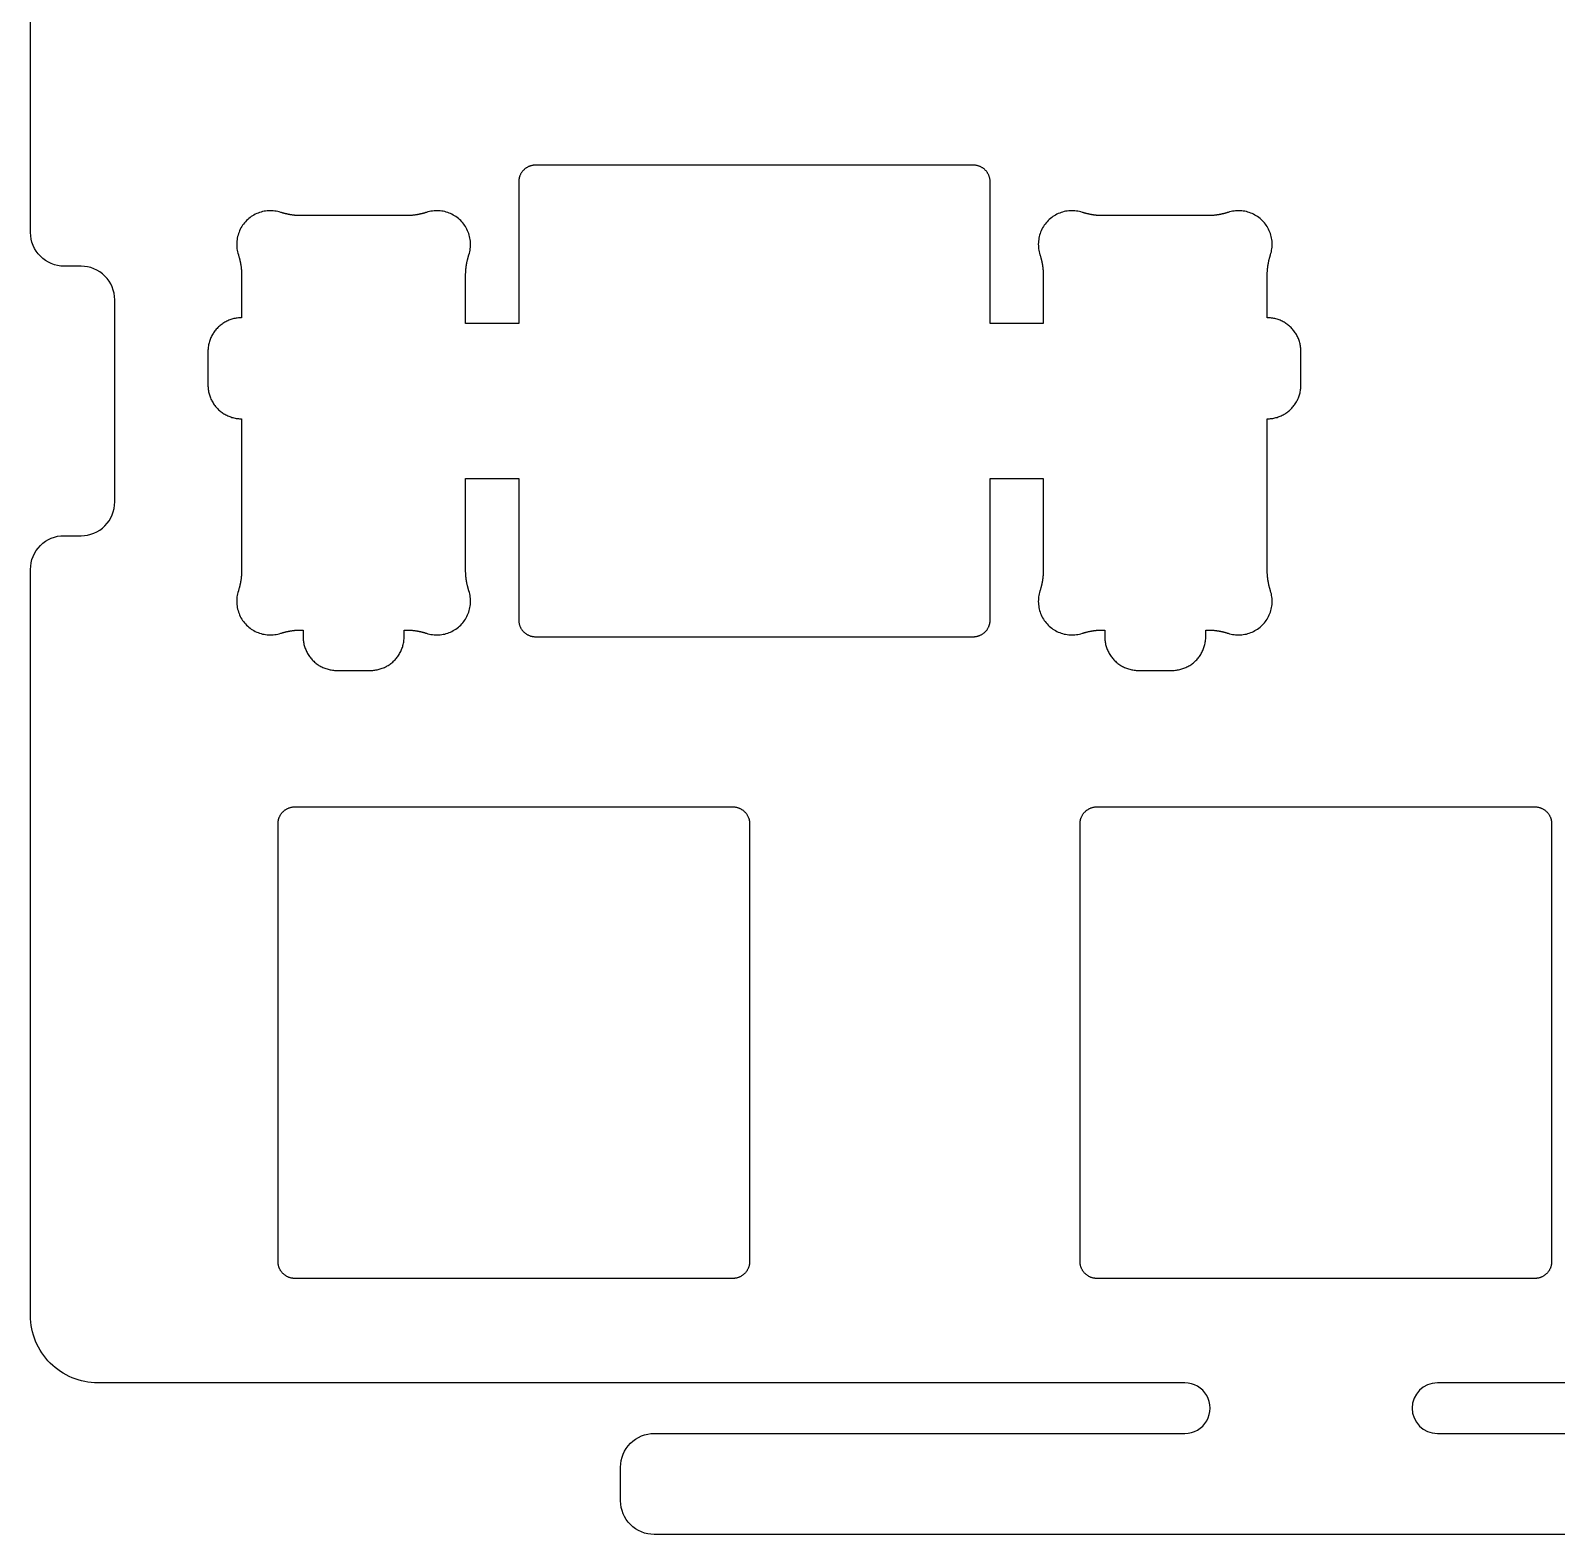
# Model space of a CAD drawing. Header units: millimetres. Extents: x 0 to 286, y 1 to 106.
# Drawn here: x 0 to 45.31, y 1.07 to 45.71 of the extents above; entities that cross this region are included whole.
import ezdxf

# ---------------------------------------------------------------- set-up
doc = ezdxf.new("R2010")
doc.units = ezdxf.units.MM

msp = doc.modelspace()

# ---------------------------------------------------------------- linework, layer by layer
msp.add_lwpolyline([(139.2574, 5.5692), (41.7693, 5.5692, 0.999996), (41.7693, 4.0692), (57.5193, 4.0692, -0.414214), (58.5193, 3.0692), (58.5193, 2.0692, -0.414214), (57.5193, 1.0692), (18.5193, 1.0692, -0.414214), (17.5193, 2.0692), (17.5193, 3.0692, -0.414214), (18.5193, 4.0692), (34.2693, 4.0692, 1.006341), (34.2693, 5.5692), (2, 5.5692, -0.414214), (0, 7.5692), (0, 29.7188, -0.414214), (1, 30.7188), (1.5, 30.7188, 0.414214), (2.5, 31.7188), (2.5, 37.7188, 0.414214), (1.5, 38.7188), (1, 38.7188, -0.414214), (0, 39.7188), (0, 99.9158, -0.414214)], format="xyb")
for points in [[(12.918, 37.0184), (12.918, 38.4389), (12.918, 38.452), (12.9182, 38.465), (12.9184, 38.4781), (12.9187, 38.4912), (12.9191, 38.5043), (12.9195, 38.5173), (12.9201, 38.5304), (12.9207, 38.5434), (12.9215, 38.5565), (12.9223, 38.5695), (12.9232, 38.5826), (12.9241, 38.5956), (12.9252, 38.6087), (12.9264, 38.6217), (12.9276, 38.6347), (12.9289, 38.6477), (12.9303, 38.6607), (12.9318, 38.6737), (12.9334, 38.6867), (12.9351, 38.6996), (12.9368, 38.7126), (12.9386, 38.7255), (12.9405, 38.7385), (12.9425, 38.7514), (12.9446, 38.7643), (12.9468, 38.7772), (12.949, 38.7901), (12.9514, 38.8029), (12.9538, 38.8158), (12.9563, 38.8286), (12.9589, 38.8414), (12.9616, 38.8542), (12.9643, 38.867), (12.9672, 38.8798), (12.9701, 38.8925), (12.9731, 38.9052), (12.9762, 38.9179), (12.9794, 38.9306), (12.9826, 38.9433), (12.9859, 38.9559), (12.9894, 38.9685), (12.9929, 38.9811), (12.9964, 38.9937), (13.0001, 39.0063), (13.0039, 39.0188), (13.0077, 39.0313), (13.0116, 39.0438), (13.0156, 39.0562), (13.0287, 39.1001), (13.0398, 39.1445), (13.0489, 39.1894), (13.0559, 39.2346), (13.0608, 39.2802), (13.0637, 39.3259), (13.0644, 39.3717), (13.063, 39.4174), (13.0596, 39.4631), (13.054, 39.5086), (13.0464, 39.5537), (13.0367, 39.5985), (13.025, 39.6427), (13.0113, 39.6864), (12.9956, 39.7294), (12.9779, 39.7717), (12.9583, 39.8131), (12.9369, 39.8535), (12.9136, 39.893), (12.8885, 39.9313), (12.8617, 39.9684), (12.8332, 40.0043), (12.8032, 40.0388), (12.7715, 40.0719), (12.7384, 40.1036), (12.7039, 40.1336), (12.668, 40.1621), (12.6309, 40.1889), (12.5926, 40.214), (12.5531, 40.2373), (12.5127, 40.2587), (12.4713, 40.2783), (12.429, 40.296), (12.386, 40.3117), (12.3423, 40.3254), (12.2981, 40.3371), (12.2533, 40.3468), (12.2082, 40.3544), (12.1627, 40.36), (12.117, 40.3634), (12.0713, 40.3648), (12.0255, 40.3641), (11.9798, 40.3612), (11.9342, 40.3563), (11.889, 40.3493), (11.8441, 40.3402), (11.7997, 40.3291), (11.7558, 40.316), (11.7434, 40.312), (11.7309, 40.3081), (11.7184, 40.3043), (11.7059, 40.3005), (11.6933, 40.2968), (11.6807, 40.2933), (11.6681, 40.2898), (11.6555, 40.2863), (11.6429, 40.283), (11.6302, 40.2798), (11.6175, 40.2766), (11.6048, 40.2735), (11.5921, 40.2705), (11.5794, 40.2676), (11.5666, 40.2647), (11.5538, 40.262), (11.541, 40.2593), (11.5282, 40.2567), (11.5154, 40.2542), (11.5025, 40.2518), (11.4897, 40.2494), (11.4768, 40.2472), (11.4639, 40.245), (11.451, 40.2429), (11.4381, 40.2409), (11.4251, 40.239), (11.4122, 40.2372), (11.3992, 40.2355), (11.3863, 40.2338), (11.3733, 40.2322), (11.3603, 40.2307), (11.3473, 40.2293), (11.3343, 40.228), (11.3213, 40.2268), (11.3083, 40.2256), (11.2952, 40.2245), (11.2822, 40.2236), (11.2691, 40.2227), (11.2561, 40.2219), (11.243, 40.2211), (11.23, 40.2205), (11.2169, 40.2199), (11.2039, 40.2195), (11.1908, 40.2191), (11.1777, 40.2188), (11.1646, 40.2186), (11.1516, 40.2184), (11.1385, 40.2184), (8.0474, 40.2184), (8.0343, 40.2184), (8.0213, 40.2186), (8.0082, 40.2188), (7.9951, 40.2191), (7.982, 40.2195), (7.969, 40.2199), (7.9559, 40.2205), (7.9429, 40.2211), (7.9298, 40.2219), (7.9168, 40.2227), (7.9037, 40.2236), (7.8907, 40.2245), (7.8776, 40.2256), (7.8646, 40.2268), (7.8516, 40.228), (7.8386, 40.2293), (7.8256, 40.2307), (7.8126, 40.2322), (7.7996, 40.2338), (7.7867, 40.2355), (7.7737, 40.2372), (7.7608, 40.239), (7.7478, 40.2409), (7.7349, 40.2429), (7.722, 40.245), (7.7091, 40.2472), (7.6962, 40.2494), (7.6834, 40.2518), (7.6705, 40.2542), (7.6577, 40.2567), (7.6449, 40.2593), (7.6321, 40.262), (7.6193, 40.2647), (7.6065, 40.2676), (7.5938, 40.2705), (7.5811, 40.2735), (7.5684, 40.2766), (7.5557, 40.2798), (7.543, 40.283), (7.5304, 40.2863), (7.5178, 40.2898), (7.5052, 40.2933), (7.4926, 40.2968), (7.48, 40.3005), (7.4675, 40.3043), (7.455, 40.3081), (7.4425, 40.312), (7.4301, 40.316), (7.3862, 40.3291), (7.3418, 40.3402), (7.2969, 40.3493), (7.2517, 40.3563), (7.2061, 40.3612), (7.1604, 40.3641), (7.1146, 40.3648), (7.0689, 40.3634), (7.0232, 40.36), (6.9777, 40.3544), (6.9326, 40.3468), (6.8878, 40.3371), (6.8436, 40.3254), (6.7999, 40.3117), (6.7569, 40.296), (6.7146, 40.2783), (6.6732, 40.2587), (6.6328, 40.2373), (6.5933, 40.214), (6.555, 40.1889), (6.5179, 40.1621), (6.482, 40.1336), (6.4475, 40.1036), (6.4144, 40.0719), (6.3827, 40.0388), (6.3527, 40.0043), (6.3242, 39.9684), (6.2974, 39.9313), (6.2723, 39.893), (6.249, 39.8535), (6.2276, 39.8131), (6.208, 39.7717), (6.1903, 39.7294), (6.1746, 39.6864), (6.1609, 39.6427), (6.1492, 39.5985), (6.1395, 39.5537), (6.1319, 39.5086), (6.1263, 39.4631), (6.1229, 39.4174), (6.1215, 39.3717), (6.1222, 39.3259), (6.1251, 39.2802), (6.13, 39.2346), (6.137, 39.1894), (6.1461, 39.1445), (6.1572, 39.1001), (6.1703, 39.0562), (6.1743, 39.0438), (6.1782, 39.0313), (6.182, 39.0188), (6.1858, 39.0063), (6.1895, 38.9937), (6.193, 38.9811), (6.1966, 38.9685), (6.2, 38.9559), (6.2033, 38.9433), (6.2066, 38.9306), (6.2097, 38.9179), (6.2128, 38.9052), (6.2158, 38.8925), (6.2188, 38.8798), (6.2216, 38.867), (6.2244, 38.8542), (6.227, 38.8414), (6.2296, 38.8286), (6.2321, 38.8158), (6.2346, 38.8029), (6.2369, 38.7901), (6.2392, 38.7772), (6.2413, 38.7643), (6.2434, 38.7514), (6.2454, 38.7385), (6.2473, 38.7255), (6.2492, 38.7126), (6.2509, 38.6996), (6.2526, 38.6867), (6.2541, 38.6737), (6.2556, 38.6607), (6.2571, 38.6477), (6.2584, 38.6347), (6.2596, 38.6217), (6.2608, 38.6087), (6.2618, 38.5956), (6.2628, 38.5826), (6.2637, 38.5695), (6.2645, 38.5565), (6.2653, 38.5434), (6.2659, 38.5304), (6.2665, 38.5173), (6.2669, 38.5043), (6.2673, 38.4912), (6.2676, 38.4781), (6.2678, 38.465), (6.268, 38.452), (6.268, 38.4389), (6.268, 37.1884), (6.2353, 37.1879), (6.2026, 37.1863), (6.17, 37.1836), (6.1375, 37.1798), (6.1051, 37.175), (6.0729, 37.1692), (6.0409, 37.1623), (6.0092, 37.1543), (5.9777, 37.1453), (5.9466, 37.1353), (5.9157, 37.1243), (5.8853, 37.1123), (5.8553, 37.0993), (5.8257, 37.0853), (5.7966, 37.0703), (5.768, 37.0544), (5.7399, 37.0376), (5.7124, 37.0199), (5.6855, 37.0012), (5.6592, 36.9818), (5.6336, 36.9614), (5.6087, 36.9402), (5.5844, 36.9183), (5.5609, 36.8955), (5.5381, 36.872), (5.5162, 36.8477), (5.495, 36.8228), (5.4746, 36.7972), (5.4552, 36.7709), (5.4365, 36.744), (5.4188, 36.7165), (5.402, 36.6884), (5.3861, 36.6598), (5.3711, 36.6307), (5.3571, 36.6011), (5.3441, 36.5711), (5.3321, 36.5407), (5.3211, 36.5098), (5.3111, 36.4787), (5.3021, 36.4472), (5.2941, 36.4155), (5.2872, 36.3835), (5.2814, 36.3513), (5.2766, 36.3189), (5.2728, 36.2864), (5.2701, 36.2538), (5.2685, 36.2211), (5.268, 36.1884), (5.268, 35.1884), (5.2685, 35.1557), (5.2701, 35.123), (5.2728, 35.0904), (5.2766, 35.0579), (5.2814, 35.0255), (5.2872, 34.9933), (5.2941, 34.9613), (5.3021, 34.9296), (5.3111, 34.8981), (5.3211, 34.867), (5.3321, 34.8361), (5.3441, 34.8057), (5.3571, 34.7757), (5.3711, 34.7461), (5.3861, 34.717), (5.402, 34.6884), (5.4188, 34.6603), (5.4365, 34.6328), (5.4552, 34.6059), (5.4746, 34.5796), (5.495, 34.554), (5.5162, 34.5291), (5.5381, 34.5048), (5.5609, 34.4813), (5.5844, 34.4585), (5.6087, 34.4366), (5.6336, 34.4154), (5.6592, 34.395), (5.6855, 34.3756), (5.7124, 34.3569), (5.7399, 34.3392), (5.768, 34.3224), (5.7966, 34.3065), (5.8257, 34.2915), (5.8553, 34.2775), (5.8853, 34.2645), (5.9157, 34.2525), (5.9466, 34.2415), (5.9777, 34.2315), (6.0092, 34.2225), (6.0409, 34.2145), (6.0729, 34.2076), (6.1051, 34.2018), (6.1375, 34.197), (6.17, 34.1932), (6.2026, 34.1905), (6.2353, 34.1889), (6.268, 34.1884), (6.268, 29.6978), (6.268, 29.6847), (6.2678, 29.6717), (6.2676, 29.6586), (6.2673, 29.6455), (6.2669, 29.6324), (6.2665, 29.6194), (6.2659, 29.6063), (6.2653, 29.5933), (6.2645, 29.5802), (6.2637, 29.5672), (6.2628, 29.5541), (6.2618, 29.5411), (6.2608, 29.528), (6.2596, 29.515), (6.2584, 29.502), (6.2571, 29.489), (6.2556, 29.476), (6.2541, 29.463), (6.2526, 29.45), (6.2509, 29.4371), (6.2492, 29.4241), (6.2473, 29.4112), (6.2454, 29.3982), (6.2434, 29.3853), (6.2413, 29.3724), (6.2392, 29.3595), (6.2369, 29.3466), (6.2346, 29.3338), (6.2321, 29.3209), (6.2296, 29.3081), (6.227, 29.2953), (6.2244, 29.2825), (6.2216, 29.2697), (6.2188, 29.2569), (6.2158, 29.2442), (6.2128, 29.2315), (6.2097, 29.2188), (6.2066, 29.2061), (6.2033, 29.1934), (6.2, 29.1808), (6.1966, 29.1682), (6.193, 29.1556), (6.1895, 29.143), (6.1858, 29.1304), (6.182, 29.1179), (6.1782, 29.1054), (6.1743, 29.0929), (6.1703, 29.0805), (6.1572, 29.0366), (6.1461, 28.9922), (6.137, 28.9473), (6.13, 28.9021), (6.1251, 28.8565), (6.1222, 28.8108), (6.1215, 28.765), (6.1229, 28.7193), (6.1263, 28.6736), (6.1319, 28.6281), (6.1395, 28.583), (6.1492, 28.5382), (6.1609, 28.494), (6.1746, 28.4503), (6.1903, 28.4073), (6.208, 28.365), (6.2276, 28.3236), (6.249, 28.2832), (6.2723, 28.2437), (6.2974, 28.2054), (6.3242, 28.1683), (6.3527, 28.1324), (6.3827, 28.0979), (6.4144, 28.0648), (6.4475, 28.0331), (6.482, 28.0031), (6.5179, 27.9746), (6.555, 27.9478), (6.5933, 27.9227), (6.6328, 27.8994), (6.6732, 27.878), (6.7146, 27.8584), (6.7569, 27.8407), (6.7999, 27.825), (6.8436, 27.8113), (6.8878, 27.7996), (6.9326, 27.7899), (6.9777, 27.7823), (7.0232, 27.7767), (7.0689, 27.7733), (7.1146, 27.7719), (7.1604, 27.7726), (7.2061, 27.7755), (7.2517, 27.7804), (7.2969, 27.7874), (7.3418, 27.7965), (7.3862, 27.8076), (7.4301, 27.8207), (7.4425, 27.8247), (7.455, 27.8286), (7.4675, 27.8324), (7.48, 27.8362), (7.4926, 27.8399), (7.5052, 27.8434), (7.5178, 27.847), (7.5304, 27.8504), (7.543, 27.8537), (7.5557, 27.857), (7.5684, 27.8601), (7.5811, 27.8632), (7.5938, 27.8662), (7.6065, 27.8692), (7.6193, 27.872), (7.6321, 27.8748), (7.6449, 27.8774), (7.6577, 27.88), (7.6705, 27.8825), (7.6834, 27.885), (7.6962, 27.8873), (7.7091, 27.8896), (7.722, 27.8917), (7.7349, 27.8938), (7.7478, 27.8958), (7.7608, 27.8977), (7.7737, 27.8996), (7.7867, 27.9013), (7.7996, 27.903), (7.8126, 27.9045), (7.8256, 27.906), (7.8386, 27.9075), (7.8516, 27.9088), (7.8646, 27.91), (7.8776, 27.9112), (7.8907, 27.9122), (7.9037, 27.9132), (7.9168, 27.9141), (7.9298, 27.9149), (7.9429, 27.9157), (7.9559, 27.9163), (7.969, 27.9169), (7.982, 27.9173), (7.9951, 27.9177), (8.0082, 27.918), (8.0213, 27.9182), (8.0343, 27.9184), (8.0474, 27.9184), (8.093, 27.9184), (8.093, 27.7184), (8.0935, 27.6857), (8.0951, 27.653), (8.0978, 27.6204), (8.1016, 27.5879), (8.1064, 27.5555), (8.1122, 27.5233), (8.1191, 27.4913), (8.1271, 27.4596), (8.1361, 27.4281), (8.1461, 27.397), (8.1571, 27.3661), (8.1691, 27.3357), (8.1821, 27.3057), (8.1961, 27.2761), (8.2111, 27.247), (8.227, 27.2184), (8.2438, 27.1903), (8.2615, 27.1628), (8.2802, 27.1359), (8.2996, 27.1096), (8.32, 27.084), (8.3412, 27.0591), (8.3631, 27.0348), (8.3859, 27.0113), (8.4094, 26.9885), (8.4337, 26.9666), (8.4586, 26.9454), (8.4842, 26.925), (8.5105, 26.9056), (8.5374, 26.8869), (8.5649, 26.8692), (8.593, 26.8524), (8.6216, 26.8365), (8.6507, 26.8215), (8.6803, 26.8075), (8.7103, 26.7945), (8.7407, 26.7825), (8.7716, 26.7715), (8.8027, 26.7615), (8.8342, 26.7525), (8.8659, 26.7445), (8.8979, 26.7376), (8.9301, 26.7318), (8.9625, 26.727), (8.995, 26.7232), (9.0276, 26.7205), (9.0603, 26.7189), (9.093, 26.7184), (10.093, 26.7184), (10.1257, 26.7189), (10.1584, 26.7205), (10.191, 26.7232), (10.2235, 26.727), (10.2559, 26.7318), (10.2881, 26.7376), (10.3201, 26.7445), (10.3518, 26.7525), (10.3833, 26.7615), (10.4144, 26.7715), (10.4453, 26.7825), (10.4757, 26.7945), (10.5057, 26.8075), (10.5353, 26.8215), (10.5644, 26.8365), (10.593, 26.8524), (10.6211, 26.8692), (10.6486, 26.8869), (10.6755, 26.9056), (10.7018, 26.925), (10.7274, 26.9454), (10.7523, 26.9666), (10.7766, 26.9885), (10.8001, 27.0113), (10.8229, 27.0348), (10.8448, 27.0591), (10.866, 27.084), (10.8864, 27.1096), (10.9058, 27.1359), (10.9245, 27.1628), (10.9422, 27.1903), (10.959, 27.2184), (10.9749, 27.247), (10.9899, 27.2761), (11.0039, 27.3057), (11.0169, 27.3357), (11.0289, 27.3661), (11.0399, 27.397), (11.0499, 27.4281), (11.0589, 27.4596), (11.0669, 27.4913), (11.0738, 27.5233), (11.0796, 27.5555), (11.0844, 27.5879), (11.0882, 27.6204), (11.0909, 27.653), (11.0925, 27.6857), (11.093, 27.7184), (11.093, 27.9184), (11.1385, 27.9184), (11.1516, 27.9184), (11.1646, 27.9182), (11.1777, 27.918), (11.1908, 27.9177), (11.2039, 27.9173), (11.2169, 27.9169), (11.23, 27.9163), (11.243, 27.9157), (11.2561, 27.9149), (11.2691, 27.9141), (11.2822, 27.9132), (11.2952, 27.9122), (11.3083, 27.9112), (11.3213, 27.91), (11.3343, 27.9088), (11.3473, 27.9075), (11.3603, 27.906), (11.3733, 27.9045), (11.3863, 27.903), (11.3992, 27.9013), (11.4122, 27.8996), (11.4251, 27.8977), (11.4381, 27.8958), (11.451, 27.8938), (11.4639, 27.8917), (11.4768, 27.8896), (11.4897, 27.8873), (11.5025, 27.885), (11.5154, 27.8825), (11.5282, 27.88), (11.541, 27.8774), (11.5538, 27.8748), (11.5666, 27.872), (11.5794, 27.8692), (11.5921, 27.8662), (11.6048, 27.8632), (11.6175, 27.8601), (11.6302, 27.857), (11.6429, 27.8537), (11.6555, 27.8504), (11.6681, 27.847), (11.6807, 27.8434), (11.6933, 27.8399), (11.7059, 27.8362), (11.7184, 27.8324), (11.7309, 27.8286), (11.7434, 27.8247), (11.7558, 27.8207), (11.7997, 27.8076), (11.8441, 27.7965), (11.889, 27.7874), (11.9342, 27.7804), (11.9798, 27.7755), (12.0255, 27.7726), (12.0713, 27.7719), (12.117, 27.7733), (12.1627, 27.7767), (12.2082, 27.7823), (12.2533, 27.7899), (12.2981, 27.7996), (12.3423, 27.8113), (12.386, 27.825), (12.429, 27.8407), (12.4713, 27.8584), (12.5127, 27.878), (12.5531, 27.8994), (12.5926, 27.9227), (12.6309, 27.9478), (12.668, 27.9746), (12.7039, 28.0031), (12.7384, 28.0331), (12.7715, 28.0648), (12.8032, 28.0979), (12.8332, 28.1324), (12.8617, 28.1683), (12.8885, 28.2054), (12.9136, 28.2437), (12.9369, 28.2832), (12.9583, 28.3236), (12.9779, 28.365), (12.9956, 28.4073), (13.0113, 28.4503), (13.025, 28.494), (13.0367, 28.5382), (13.0464, 28.583), (13.054, 28.6281), (13.0596, 28.6736), (13.063, 28.7193), (13.0644, 28.765), (13.0637, 28.8108), (13.0608, 28.8565), (13.0559, 28.9021), (13.0489, 28.9473), (13.0398, 28.9922), (13.0287, 29.0366), (13.0156, 29.0805), (13.0116, 29.0929), (13.0077, 29.1054), (13.0039, 29.1179), (13.0001, 29.1304), (12.9964, 29.143), (12.9929, 29.1556), (12.9894, 29.1682), (12.9859, 29.1808), (12.9826, 29.1934), (12.9794, 29.2061), (12.9762, 29.2188), (12.9731, 29.2315), (12.9701, 29.2442), (12.9672, 29.2569), (12.9643, 29.2697), (12.9616, 29.2825), (12.9589, 29.2953), (12.9563, 29.3081), (12.9538, 29.3209), (12.9514, 29.3338), (12.949, 29.3466), (12.9468, 29.3595), (12.9446, 29.3724), (12.9425, 29.3853), (12.9405, 29.3982), (12.9386, 29.4112), (12.9368, 29.4241), (12.9351, 29.4371), (12.9334, 29.45), (12.9318, 29.463), (12.9303, 29.476), (12.9289, 29.489), (12.9276, 29.502), (12.9264, 29.515), (12.9252, 29.528), (12.9241, 29.5411), (12.9232, 29.5541), (12.9223, 29.5672), (12.9215, 29.5802), (12.9207, 29.5933), (12.9201, 29.6063), (12.9195, 29.6194), (12.9191, 29.6324), (12.9187, 29.6455), (12.9184, 29.6586), (12.9182, 29.6717), (12.918, 29.6847), (12.918, 29.6978), (12.918, 32.4184), (14.4934, 32.4181), (14.4934, 28.2189), (14.4937, 28.2025), (14.4945, 28.1862), (14.4958, 28.1699), (14.4977, 28.1536), (14.5001, 28.1375), (14.503, 28.1214), (14.5065, 28.1054), (14.5104, 28.0895), (14.5149, 28.0738), (14.5199, 28.0582), (14.5254, 28.0428), (14.5315, 28.0276), (14.538, 28.0125), (14.545, 27.9978), (14.5524, 27.9832), (14.5604, 27.9689), (14.5688, 27.9549), (14.5777, 27.9411), (14.587, 27.9277), (14.5967, 27.9145), (14.6069, 27.9017), (14.6175, 27.8892), (14.6285, 27.8771), (14.6398, 27.8653), (14.6516, 27.854), (14.6637, 27.843), (14.6762, 27.8324), (14.689, 27.8222), (14.7022, 27.8125), (14.7156, 27.8032), (14.7294, 27.7943), (14.7434, 27.7859), (14.7577, 27.7779), (14.7723, 27.7705), (14.787, 27.7635), (14.8021, 27.757), (14.8173, 27.7509), (14.8327, 27.7454), (14.8483, 27.7404), (14.864, 27.7359), (14.8799, 27.732), (14.8959, 27.7285), (14.912, 27.7256), (14.9281, 27.7232), (14.9444, 27.7213), (14.9607, 27.72), (14.977, 27.7192), (14.9934, 27.7189), (27.9924, 27.7191), (28.0088, 27.7194), (28.0251, 27.7202), (28.0414, 27.7215), (28.0577, 27.7234), (28.0738, 27.7258), (28.0899, 27.7287), (28.1059, 27.7322), (28.1218, 27.7361), (28.1375, 27.7406), (28.1531, 27.7456), (28.1685, 27.7512), (28.1837, 27.7572), (28.1987, 27.7637), (28.2135, 27.7707), (28.2281, 27.7782), (28.2424, 27.7861), (28.2564, 27.7945), (28.2701, 27.8034), (28.2836, 27.8127), (28.2967, 27.8224), (28.3096, 27.8326), (28.322, 27.8432), (28.3341, 27.8542), (28.3459, 27.8656), (28.3573, 27.8773), (28.3683, 27.8894), (28.3788, 27.9019), (28.389, 27.9147), (28.3988, 27.9279), (28.4081, 27.9413), (28.4169, 27.9551), (28.4253, 27.9691), (28.4333, 27.9834), (28.4408, 27.998), (28.4478, 28.0128), (28.4543, 28.0278), (28.4603, 28.043), (28.4658, 28.0584), (28.4708, 28.074), (28.4753, 28.0897), (28.4793, 28.1056), (28.4827, 28.1216), (28.4856, 28.1377), (28.488, 28.1538), (28.4899, 28.1701), (28.4912, 28.1864), (28.492, 28.2027), (28.4923, 28.2191), (28.4923, 32.4181), (30.068, 32.4184), (30.068, 29.6978), (30.068, 29.6847), (30.0678, 29.6717), (30.0676, 29.6586), (30.0673, 29.6455), (30.0669, 29.6324), (30.0665, 29.6194), (30.0659, 29.6063), (30.0653, 29.5933), (30.0645, 29.5802), (30.0637, 29.5672), (30.0628, 29.5541), (30.0618, 29.5411), (30.0608, 29.528), (30.0596, 29.515), (30.0584, 29.502), (30.0571, 29.489), (30.0556, 29.476), (30.0541, 29.463), (30.0526, 29.45), (30.0509, 29.4371), (30.0492, 29.4241), (30.0473, 29.4112), (30.0454, 29.3982), (30.0434, 29.3853), (30.0413, 29.3724), (30.0392, 29.3595), (30.0369, 29.3466), (30.0346, 29.3338), (30.0321, 29.3209), (30.0296, 29.3081), (30.027, 29.2953), (30.0244, 29.2825), (30.0216, 29.2697), (30.0188, 29.2569), (30.0158, 29.2442), (30.0128, 29.2315), (30.0097, 29.2188), (30.0066, 29.2061), (30.0033, 29.1934), (30, 29.1808), (29.9966, 29.1682), (29.993, 29.1556), (29.9895, 29.143), (29.9858, 29.1304), (29.982, 29.1179), (29.9782, 29.1054), (29.9743, 29.0929), (29.9703, 29.0805), (29.9572, 29.0366), (29.9461, 28.9922), (29.937, 28.9473), (29.93, 28.9021), (29.9251, 28.8565), (29.9222, 28.8108), (29.9215, 28.765), (29.9229, 28.7193), (29.9263, 28.6736), (29.9319, 28.6281), (29.9395, 28.583), (29.9492, 28.5382), (29.9609, 28.494), (29.9746, 28.4503), (29.9903, 28.4073), (30.008, 28.365), (30.0276, 28.3236), (30.049, 28.2832), (30.0723, 28.2437), (30.0974, 28.2054), (30.1242, 28.1683), (30.1527, 28.1324), (30.1827, 28.0979), (30.2144, 28.0648), (30.2475, 28.0331), (30.282, 28.0031), (30.3179, 27.9746), (30.355, 27.9478), (30.3933, 27.9227), (30.4328, 27.8994), (30.4732, 27.878), (30.5146, 27.8584), (30.5569, 27.8407), (30.5999, 27.825), (30.6436, 27.8113), (30.6878, 27.7996), (30.7326, 27.7899), (30.7777, 27.7823), (30.8232, 27.7767), (30.8689, 27.7733), (30.9146, 27.7719), (30.9604, 27.7726), (31.0061, 27.7755), (31.0517, 27.7804), (31.0969, 27.7874), (31.1418, 27.7965), (31.1862, 27.8076), (31.2301, 27.8207), (31.2425, 27.8247), (31.255, 27.8286), (31.2675, 27.8324), (31.28, 27.8362), (31.2926, 27.8399), (31.3052, 27.8434), (31.3178, 27.847), (31.3304, 27.8504), (31.343, 27.8537), (31.3557, 27.857), (31.3684, 27.8601), (31.3811, 27.8632), (31.3938, 27.8662), (31.4065, 27.8692), (31.4193, 27.872), (31.4321, 27.8748), (31.4449, 27.8774), (31.4577, 27.88), (31.4705, 27.8825), (31.4834, 27.885), (31.4962, 27.8873), (31.5091, 27.8896), (31.522, 27.8917), (31.5349, 27.8938), (31.5478, 27.8958), (31.5608, 27.8977), (31.5737, 27.8996), (31.5867, 27.9013), (31.5996, 27.903), (31.6126, 27.9045), (31.6256, 27.906), (31.6386, 27.9075), (31.6516, 27.9088), (31.6646, 27.91), (31.6776, 27.9112), (31.6907, 27.9122), (31.7037, 27.9132), (31.7168, 27.9141), (31.7298, 27.9149), (31.7429, 27.9157), (31.7559, 27.9163), (31.769, 27.9169), (31.782, 27.9173), (31.7951, 27.9177), (31.8082, 27.918), (31.8213, 27.9182), (31.8343, 27.9184), (31.8474, 27.9184), (31.893, 27.9184), (31.893, 27.7184), (31.8935, 27.6857), (31.8951, 27.653), (31.8978, 27.6204), (31.9016, 27.5879), (31.9064, 27.5555), (31.9122, 27.5233), (31.9191, 27.4913), (31.9271, 27.4596), (31.9361, 27.4281), (31.9461, 27.397), (31.9571, 27.3661), (31.9691, 27.3357), (31.9821, 27.3057), (31.9961, 27.2761), (32.0111, 27.247), (32.027, 27.2184), (32.0438, 27.1903), (32.0615, 27.1628), (32.0802, 27.1359), (32.0996, 27.1096), (32.12, 27.084), (32.1412, 27.0591), (32.1631, 27.0348), (32.1859, 27.0113), (32.2094, 26.9885), (32.2337, 26.9666), (32.2586, 26.9454), (32.2842, 26.925), (32.3105, 26.9056), (32.3374, 26.8869), (32.3649, 26.8692), (32.393, 26.8524), (32.4216, 26.8365), (32.4507, 26.8215), (32.4803, 26.8075), (32.5103, 26.7945), (32.5407, 26.7825), (32.5716, 26.7715), (32.6027, 26.7615), (32.6342, 26.7525), (32.6659, 26.7445), (32.6979, 26.7376), (32.7301, 26.7318), (32.7625, 26.727), (32.795, 26.7232), (32.8276, 26.7205), (32.8603, 26.7189), (32.893, 26.7184), (33.893, 26.7184), (33.9257, 26.7189), (33.9584, 26.7205), (33.991, 26.7232), (34.0235, 26.727), (34.0559, 26.7318), (34.0881, 26.7376), (34.1201, 26.7445), (34.1518, 26.7525), (34.1833, 26.7615), (34.2144, 26.7715), (34.2453, 26.7825), (34.2757, 26.7945), (34.3057, 26.8075), (34.3353, 26.8215), (34.3644, 26.8365), (34.393, 26.8524), (34.4211, 26.8692), (34.4486, 26.8869), (34.4755, 26.9056), (34.5018, 26.925), (34.5274, 26.9454), (34.5523, 26.9666), (34.5766, 26.9885), (34.6001, 27.0113), (34.6229, 27.0348), (34.6448, 27.0591), (34.666, 27.084), (34.6864, 27.1096), (34.7058, 27.1359), (34.7245, 27.1628), (34.7422, 27.1903), (34.759, 27.2184), (34.7749, 27.247), (34.7899, 27.2761), (34.8039, 27.3057), (34.8169, 27.3357), (34.8289, 27.3661), (34.8399, 27.397), (34.8499, 27.4281), (34.8589, 27.4596), (34.8669, 27.4913), (34.8738, 27.5233), (34.8796, 27.5555), (34.8844, 27.5879), (34.8882, 27.6204), (34.8909, 27.653), (34.8925, 27.6857), (34.893, 27.7184), (34.893, 27.9184), (34.9385, 27.9184), (34.9516, 27.9184), (34.9646, 27.9182), (34.9777, 27.918), (34.9908, 27.9177), (35.0039, 27.9173), (35.0169, 27.9169), (35.03, 27.9163), (35.043, 27.9157), (35.0561, 27.9149), (35.0691, 27.9141), (35.0822, 27.9132), (35.0952, 27.9122), (35.1083, 27.9112), (35.1213, 27.91), (35.1343, 27.9088), (35.1473, 27.9075), (35.1603, 27.906), (35.1733, 27.9045), (35.1863, 27.903), (35.1992, 27.9013), (35.2122, 27.8996), (35.2251, 27.8977), (35.2381, 27.8958), (35.251, 27.8938), (35.2639, 27.8917), (35.2768, 27.8896), (35.2897, 27.8873), (35.3025, 27.885), (35.3154, 27.8825), (35.3282, 27.88), (35.341, 27.8774), (35.3538, 27.8748), (35.3666, 27.872), (35.3794, 27.8692), (35.3921, 27.8662), (35.4048, 27.8632), (35.4175, 27.8601), (35.4302, 27.857), (35.4429, 27.8537), (35.4555, 27.8504), (35.4681, 27.847), (35.4807, 27.8434), (35.4933, 27.8399), (35.5059, 27.8362), (35.5184, 27.8324), (35.5309, 27.8286), (35.5434, 27.8247), (35.5558, 27.8207), (35.5997, 27.8076), (35.6441, 27.7965), (35.689, 27.7874), (35.7342, 27.7804), (35.7798, 27.7755), (35.8255, 27.7726), (35.8713, 27.7719), (35.917, 27.7733), (35.9627, 27.7767), (36.0082, 27.7823), (36.0533, 27.7899), (36.0981, 27.7996), (36.1423, 27.8113), (36.186, 27.825), (36.229, 27.8407), (36.2713, 27.8584), (36.3127, 27.878), (36.3531, 27.8994), (36.3926, 27.9227), (36.4309, 27.9478), (36.468, 27.9746), (36.5039, 28.0031), (36.5384, 28.0331), (36.5715, 28.0648), (36.6032, 28.0979), (36.6332, 28.1324), (36.6617, 28.1683), (36.6885, 28.2054), (36.7136, 28.2437), (36.7369, 28.2832), (36.7583, 28.3236), (36.7779, 28.365), (36.7956, 28.4073), (36.8113, 28.4503), (36.825, 28.494), (36.8367, 28.5382), (36.8464, 28.583), (36.854, 28.6281), (36.8596, 28.6736), (36.863, 28.7193), (36.8644, 28.765), (36.8637, 28.8108), (36.8608, 28.8565), (36.8559, 28.9021), (36.8489, 28.9473), (36.8398, 28.9922), (36.8287, 29.0366), (36.8156, 29.0805), (36.8116, 29.0929), (36.8077, 29.1054), (36.8039, 29.1179), (36.8001, 29.1304), (36.7964, 29.143), (36.7929, 29.1556), (36.7894, 29.1682), (36.7859, 29.1808), (36.7826, 29.1934), (36.7794, 29.2061), (36.7762, 29.2188), (36.7731, 29.2315), (36.7701, 29.2442), (36.7672, 29.2569), (36.7643, 29.2697), (36.7616, 29.2825), (36.7589, 29.2953), (36.7563, 29.3081), (36.7538, 29.3209), (36.7514, 29.3338), (36.749, 29.3466), (36.7468, 29.3595), (36.7446, 29.3724), (36.7425, 29.3853), (36.7405, 29.3982), (36.7386, 29.4112), (36.7368, 29.4241), (36.7351, 29.4371), (36.7334, 29.45), (36.7318, 29.463), (36.7303, 29.476), (36.7289, 29.489), (36.7276, 29.502), (36.7264, 29.515), (36.7252, 29.528), (36.7241, 29.5411), (36.7232, 29.5541), (36.7223, 29.5672), (36.7215, 29.5802), (36.7207, 29.5933), (36.7201, 29.6063), (36.7195, 29.6194), (36.7191, 29.6324), (36.7187, 29.6455), (36.7184, 29.6586), (36.7182, 29.6717), (36.718, 29.6847), (36.718, 29.6978), (36.718, 34.1884), (36.7507, 34.1889), (36.7834, 34.1905), (36.816, 34.1932), (36.8485, 34.197), (36.8809, 34.2018), (36.9131, 34.2076), (36.9451, 34.2145), (36.9768, 34.2225), (37.0083, 34.2315), (37.0394, 34.2415), (37.0703, 34.2525), (37.1007, 34.2645), (37.1307, 34.2775), (37.1603, 34.2915), (37.1894, 34.3065), (37.218, 34.3224), (37.2461, 34.3392), (37.2736, 34.3569), (37.3005, 34.3756), (37.3268, 34.395), (37.3524, 34.4154), (37.3773, 34.4366), (37.4016, 34.4585), (37.4251, 34.4813), (37.4479, 34.5048), (37.4698, 34.5291), (37.491, 34.554), (37.5114, 34.5796), (37.5308, 34.6059), (37.5495, 34.6328), (37.5672, 34.6603), (37.584, 34.6884), (37.5999, 34.717), (37.6149, 34.7461), (37.6289, 34.7757), (37.6419, 34.8057), (37.6539, 34.8361), (37.6649, 34.867), (37.6749, 34.8981), (37.6839, 34.9296), (37.6919, 34.9613), (37.6988, 34.9933), (37.7046, 35.0255), (37.7094, 35.0579), (37.7132, 35.0904), (37.7159, 35.123), (37.7175, 35.1557), (37.718, 35.1884), (37.718, 36.1884), (37.7175, 36.2211), (37.7159, 36.2538), (37.7132, 36.2864), (37.7094, 36.3189), (37.7046, 36.3513), (37.6988, 36.3835), (37.6919, 36.4155), (37.6839, 36.4472), (37.6749, 36.4787), (37.6649, 36.5098), (37.6539, 36.5407), (37.6419, 36.5711), (37.6289, 36.6011), (37.6149, 36.6307), (37.5999, 36.6598), (37.584, 36.6884), (37.5672, 36.7165), (37.5495, 36.744), (37.5308, 36.7709), (37.5114, 36.7972), (37.491, 36.8228), (37.4698, 36.8477), (37.4479, 36.872), (37.4251, 36.8955), (37.4016, 36.9183), (37.3773, 36.9402), (37.3524, 36.9614), (37.3268, 36.9818), (37.3005, 37.0012), (37.2736, 37.0199), (37.2461, 37.0376), (37.218, 37.0544), (37.1894, 37.0703), (37.1603, 37.0853), (37.1307, 37.0993), (37.1007, 37.1123), (37.0703, 37.1243), (37.0394, 37.1353), (37.0083, 37.1453), (36.9768, 37.1543), (36.9451, 37.1623), (36.9131, 37.1692), (36.8809, 37.175), (36.8485, 37.1798), (36.816, 37.1836), (36.7834, 37.1863), (36.7507, 37.1879), (36.718, 37.1884), (36.718, 38.4389), (36.718, 38.452), (36.7182, 38.465), (36.7184, 38.4781), (36.7187, 38.4912), (36.7191, 38.5043), (36.7195, 38.5173), (36.7201, 38.5304), (36.7207, 38.5434), (36.7215, 38.5565), (36.7223, 38.5695), (36.7232, 38.5826), (36.7241, 38.5956), (36.7252, 38.6087), (36.7264, 38.6217), (36.7276, 38.6347), (36.7289, 38.6477), (36.7303, 38.6607), (36.7318, 38.6737), (36.7334, 38.6867), (36.7351, 38.6996), (36.7368, 38.7126), (36.7386, 38.7255), (36.7405, 38.7385), (36.7425, 38.7514), (36.7446, 38.7643), (36.7468, 38.7772), (36.749, 38.7901), (36.7514, 38.8029), (36.7538, 38.8158), (36.7563, 38.8286), (36.7589, 38.8414), (36.7616, 38.8542), (36.7643, 38.867), (36.7672, 38.8798), (36.7701, 38.8925), (36.7731, 38.9052), (36.7762, 38.9179), (36.7794, 38.9306), (36.7826, 38.9433), (36.7859, 38.9559), (36.7894, 38.9685), (36.7929, 38.9811), (36.7964, 38.9937), (36.8001, 39.0063), (36.8039, 39.0188), (36.8077, 39.0313), (36.8116, 39.0438), (36.8156, 39.0562), (36.8287, 39.1001), (36.8398, 39.1445), (36.8489, 39.1894), (36.8559, 39.2346), (36.8608, 39.2802), (36.8637, 39.3259), (36.8644, 39.3717), (36.863, 39.4174), (36.8596, 39.4631), (36.854, 39.5086), (36.8464, 39.5537), (36.8367, 39.5985), (36.825, 39.6427), (36.8113, 39.6864), (36.7956, 39.7294), (36.7779, 39.7717), (36.7583, 39.8131), (36.7369, 39.8535), (36.7136, 39.893), (36.6885, 39.9313), (36.6617, 39.9684), (36.6332, 40.0043), (36.6032, 40.0388), (36.5715, 40.0719), (36.5384, 40.1036), (36.5039, 40.1336), (36.468, 40.1621), (36.4309, 40.1889), (36.3926, 40.214), (36.3531, 40.2373), (36.3127, 40.2587), (36.2713, 40.2783), (36.229, 40.296), (36.186, 40.3117), (36.1423, 40.3254), (36.0981, 40.3371), (36.0533, 40.3468), (36.0082, 40.3544), (35.9627, 40.36), (35.917, 40.3634), (35.8713, 40.3648), (35.8255, 40.3641), (35.7798, 40.3612), (35.7342, 40.3563), (35.689, 40.3493), (35.6441, 40.3402), (35.5997, 40.3291), (35.5558, 40.316), (35.5434, 40.312), (35.5309, 40.3081), (35.5184, 40.3043), (35.5059, 40.3005), (35.4933, 40.2968), (35.4807, 40.2933), (35.4681, 40.2898), (35.4555, 40.2863), (35.4429, 40.283), (35.4302, 40.2798), (35.4175, 40.2766), (35.4048, 40.2735), (35.3921, 40.2705), (35.3794, 40.2676), (35.3666, 40.2647), (35.3538, 40.262), (35.341, 40.2593), (35.3282, 40.2567), (35.3154, 40.2542), (35.3025, 40.2518), (35.2897, 40.2494), (35.2768, 40.2472), (35.2639, 40.245), (35.251, 40.2429), (35.2381, 40.2409), (35.2251, 40.239), (35.2122, 40.2372), (35.1992, 40.2355), (35.1863, 40.2338), (35.1733, 40.2322), (35.1603, 40.2307), (35.1473, 40.2293), (35.1343, 40.228), (35.1213, 40.2268), (35.1083, 40.2256), (35.0952, 40.2245), (35.0822, 40.2236), (35.0691, 40.2227), (35.0561, 40.2219), (35.043, 40.2211), (35.03, 40.2205), (35.0169, 40.2199), (35.0039, 40.2195), (34.9908, 40.2191), (34.9777, 40.2188), (34.9646, 40.2186), (34.9516, 40.2184), (34.9385, 40.2184), (31.8474, 40.2184), (31.8343, 40.2184), (31.8213, 40.2186), (31.8082, 40.2188), (31.7951, 40.2191), (31.782, 40.2195), (31.769, 40.2199), (31.7559, 40.2205), (31.7429, 40.2211), (31.7298, 40.2219), (31.7168, 40.2227), (31.7037, 40.2236), (31.6907, 40.2245), (31.6776, 40.2256), (31.6646, 40.2268), (31.6516, 40.228), (31.6386, 40.2293), (31.6256, 40.2307), (31.6126, 40.2322), (31.5996, 40.2338), (31.5867, 40.2355), (31.5737, 40.2372), (31.5608, 40.239), (31.5478, 40.2409), (31.5349, 40.2429), (31.522, 40.245), (31.5091, 40.2472), (31.4962, 40.2494), (31.4834, 40.2518), (31.4705, 40.2542), (31.4577, 40.2567), (31.4449, 40.2593), (31.4321, 40.262), (31.4193, 40.2647), (31.4065, 40.2676), (31.3938, 40.2705), (31.3811, 40.2735), (31.3684, 40.2766), (31.3557, 40.2798), (31.343, 40.283), (31.3304, 40.2863), (31.3178, 40.2898), (31.3052, 40.2933), (31.2926, 40.2968), (31.28, 40.3005), (31.2675, 40.3043), (31.255, 40.3081), (31.2425, 40.312), (31.2301, 40.316), (31.1862, 40.3291), (31.1418, 40.3402), (31.0969, 40.3493), (31.0517, 40.3563), (31.0061, 40.3612), (30.9604, 40.3641), (30.9146, 40.3648), (30.8689, 40.3634), (30.8232, 40.36), (30.7777, 40.3544), (30.7326, 40.3468), (30.6878, 40.3371), (30.6436, 40.3254), (30.5999, 40.3117), (30.5569, 40.296), (30.5146, 40.2783), (30.4732, 40.2587), (30.4328, 40.2373), (30.3933, 40.214), (30.355, 40.1889), (30.3179, 40.1621), (30.282, 40.1336), (30.2475, 40.1036), (30.2144, 40.0719), (30.1827, 40.0388), (30.1527, 40.0043), (30.1242, 39.9684), (30.0974, 39.9313), (30.0723, 39.893), (30.049, 39.8535), (30.0276, 39.8131), (30.008, 39.7717), (29.9903, 39.7294), (29.9746, 39.6864), (29.9609, 39.6427), (29.9492, 39.5985), (29.9395, 39.5537), (29.9319, 39.5086), (29.9263, 39.4631), (29.9229, 39.4174), (29.9215, 39.3717), (29.9222, 39.3259), (29.9251, 39.2802), (29.93, 39.2346), (29.937, 39.1894), (29.9461, 39.1445), (29.9572, 39.1001), (29.9703, 39.0562), (29.9743, 39.0438), (29.9782, 39.0313), (29.982, 39.0188), (29.9858, 39.0063), (29.9895, 38.9937), (29.993, 38.9811), (29.9966, 38.9685), (30, 38.9559), (30.0033, 38.9433), (30.0066, 38.9306), (30.0097, 38.9179), (30.0128, 38.9052), (30.0158, 38.8925), (30.0188, 38.8798), (30.0216, 38.867), (30.0244, 38.8542), (30.027, 38.8414), (30.0296, 38.8286), (30.0321, 38.8158), (30.0346, 38.8029), (30.0369, 38.7901), (30.0392, 38.7772), (30.0413, 38.7643), (30.0434, 38.7514), (30.0454, 38.7385), (30.0473, 38.7255), (30.0492, 38.7126), (30.0509, 38.6996), (30.0526, 38.6867), (30.0541, 38.6737), (30.0556, 38.6607), (30.0571, 38.6477), (30.0584, 38.6347), (30.0596, 38.6217), (30.0608, 38.6087), (30.0618, 38.5956), (30.0628, 38.5826), (30.0637, 38.5695), (30.0645, 38.5565), (30.0653, 38.5434), (30.0659, 38.5304), (30.0665, 38.5173), (30.0669, 38.5043), (30.0673, 38.4912), (30.0676, 38.4781), (30.0678, 38.465), (30.068, 38.452), (30.068, 38.4389), (30.068, 37.0184), (28.4923, 37.018), (28.4923, 41.2184), (28.492, 41.2348), (28.4912, 41.2511), (28.4899, 41.2674), (28.488, 41.2837), (28.4856, 41.2998), (28.4827, 41.3159), (28.4792, 41.3319), (28.4753, 41.3478), (28.4708, 41.3635), (28.4658, 41.3791), (28.4603, 41.3945), (28.4542, 41.4097), (28.4477, 41.4248), (28.4407, 41.4395), (28.4333, 41.4541), (28.4253, 41.4684), (28.4169, 41.4824), (28.408, 41.4962), (28.3987, 41.5096), (28.389, 41.5228), (28.3788, 41.5356), (28.3682, 41.5481), (28.3572, 41.5602), (28.3459, 41.572), (28.3341, 41.5833), (28.322, 41.5943), (28.3095, 41.6049), (28.2967, 41.6151), (28.2835, 41.6248), (28.2701, 41.6341), (28.2563, 41.643), (28.2423, 41.6514), (28.228, 41.6594), (28.2134, 41.6668), (28.1987, 41.6738), (28.1836, 41.6803), (28.1684, 41.6864), (28.153, 41.6919), (28.1374, 41.6969), (28.1217, 41.7014), (28.1058, 41.7053), (28.0898, 41.7088), (28.0737, 41.7117), (28.0576, 41.7141), (28.0413, 41.716), (28.025, 41.7173), (28.0087, 41.7181), (27.9923, 41.7184), (14.9934, 41.7184), (14.977, 41.7181), (14.9607, 41.7173), (14.9444, 41.716), (14.9281, 41.7141), (14.912, 41.7117), (14.8959, 41.7088), (14.8799, 41.7053), (14.864, 41.7014), (14.8483, 41.6969), (14.8327, 41.6919), (14.8173, 41.6864), (14.8021, 41.6803), (14.787, 41.6738), (14.7723, 41.6668), (14.7577, 41.6594), (14.7434, 41.6514), (14.7294, 41.643), (14.7156, 41.6341), (14.7022, 41.6248), (14.689, 41.6151), (14.6762, 41.6049), (14.6637, 41.5943), (14.6516, 41.5833), (14.6398, 41.572), (14.6285, 41.5602), (14.6175, 41.5481), (14.6069, 41.5356), (14.5967, 41.5228), (14.587, 41.5096), (14.5777, 41.4962), (14.5688, 41.4824), (14.5604, 41.4684), (14.5524, 41.4541), (14.545, 41.4395), (14.538, 41.4248), (14.5315, 41.4097), (14.5254, 41.3945), (14.5199, 41.3791), (14.5149, 41.3635), (14.5104, 41.3478), (14.5065, 41.3319), (14.503, 41.3159), (14.5001, 41.2998), (14.4977, 41.2837), (14.4958, 41.2674), (14.4945, 41.2511), (14.4937, 41.2348), (14.4934, 41.2184), (14.4934, 37.018)], [(21.3491, 22.169), (21.3491, 9.169), (21.3488, 9.1526), (21.348, 9.1363), (21.3467, 9.12), (21.3448, 9.1037), (21.3424, 9.0876), (21.3395, 9.0715), (21.336, 9.0555), (21.3321, 9.0396), (21.3276, 9.0239), (21.3226, 9.0083), (21.3171, 8.9929), (21.311, 8.9777), (21.3045, 8.9626), (21.2975, 8.9479), (21.2901, 8.9333), (21.2821, 8.919), (21.2737, 8.905), (21.2648, 8.8912), (21.2555, 8.8778), (21.2458, 8.8646), (21.2356, 8.8518), (21.225, 8.8393), (21.214, 8.8272), (21.2027, 8.8154), (21.1909, 8.8041), (21.1788, 8.7931), (21.1663, 8.7825), (21.1535, 8.7723), (21.1403, 8.7626), (21.1269, 8.7533), (21.1131, 8.7444), (21.0991, 8.736), (21.0848, 8.728), (21.0702, 8.7206), (21.0555, 8.7136), (21.0404, 8.7071), (21.0252, 8.701), (21.0098, 8.6955), (20.9942, 8.6905), (20.9785, 8.686), (20.9626, 8.6821), (20.9466, 8.6786), (20.9305, 8.6757), (20.9144, 8.6733), (20.8981, 8.6714), (20.8818, 8.6701), (20.8655, 8.6693), (20.8491, 8.669), (7.8491, 8.669), (7.8327, 8.6693), (7.8164, 8.6701), (7.8001, 8.6714), (7.7838, 8.6733), (7.7677, 8.6757), (7.7516, 8.6786), (7.7356, 8.6821), (7.7197, 8.686), (7.704, 8.6905), (7.6884, 8.6955), (7.673, 8.701), (7.6578, 8.7071), (7.6427, 8.7136), (7.628, 8.7206), (7.6134, 8.728), (7.5991, 8.736), (7.5851, 8.7444), (7.5713, 8.7533), (7.5579, 8.7626), (7.5447, 8.7723), (7.5319, 8.7825), (7.5194, 8.7931), (7.5073, 8.8041), (7.4955, 8.8154), (7.4842, 8.8272), (7.4732, 8.8393), (7.4626, 8.8518), (7.4524, 8.8646), (7.4427, 8.8778), (7.4334, 8.8912), (7.4245, 8.905), (7.4161, 8.919), (7.4081, 8.9333), (7.4007, 8.9479), (7.3937, 8.9626), (7.3872, 8.9777), (7.3811, 8.9929), (7.3756, 9.0083), (7.3706, 9.0239), (7.3661, 9.0396), (7.3622, 9.0555), (7.3587, 9.0715), (7.3558, 9.0876), (7.3534, 9.1037), (7.3515, 9.12), (7.3502, 9.1363), (7.3494, 9.1526), (7.3491, 9.169), (7.3491, 22.169), (7.3494, 22.1854), (7.3502, 22.2017), (7.3515, 22.218), (7.3534, 22.2343), (7.3558, 22.2504), (7.3587, 22.2665), (7.3622, 22.2825), (7.3661, 22.2984), (7.3706, 22.3141), (7.3756, 22.3297), (7.3811, 22.3451), (7.3872, 22.3603), (7.3937, 22.3754), (7.4007, 22.3901), (7.4081, 22.4047), (7.4161, 22.419), (7.4245, 22.433), (7.4334, 22.4468), (7.4427, 22.4602), (7.4524, 22.4734), (7.4626, 22.4862), (7.4732, 22.4987), (7.4842, 22.5108), (7.4955, 22.5226), (7.5073, 22.5339), (7.5194, 22.5449), (7.5319, 22.5555), (7.5447, 22.5657), (7.5579, 22.5754), (7.5713, 22.5847), (7.5851, 22.5936), (7.5991, 22.602), (7.6134, 22.61), (7.628, 22.6174), (7.6427, 22.6244), (7.6578, 22.6309), (7.673, 22.637), (7.6884, 22.6425), (7.704, 22.6475), (7.7197, 22.652), (7.7356, 22.6559), (7.7516, 22.6594), (7.7677, 22.6623), (7.7838, 22.6647), (7.8001, 22.6666), (7.8164, 22.6679), (7.8327, 22.6687), (7.8491, 22.669), (20.8491, 22.669), (20.8655, 22.6687), (20.8818, 22.6679), (20.8981, 22.6666), (20.9144, 22.6647), (20.9305, 22.6623), (20.9466, 22.6594), (20.9626, 22.6559), (20.9785, 22.652), (20.9942, 22.6475), (21.0098, 22.6425), (21.0252, 22.637), (21.0404, 22.6309), (21.0555, 22.6244), (21.0702, 22.6174), (21.0848, 22.61), (21.0991, 22.602), (21.1131, 22.5936), (21.1269, 22.5847), (21.1403, 22.5754), (21.1535, 22.5657), (21.1663, 22.5555), (21.1788, 22.5449), (21.1909, 22.5339), (21.2027, 22.5226), (21.214, 22.5108), (21.225, 22.4987), (21.2356, 22.4862), (21.2458, 22.4734), (21.2555, 22.4602), (21.2648, 22.4468), (21.2737, 22.433), (21.2821, 22.419), (21.2901, 22.4047), (21.2975, 22.3901), (21.3045, 22.3754), (21.311, 22.3603), (21.3171, 22.3451), (21.3226, 22.3297), (21.3276, 22.3141), (21.3321, 22.2984), (21.336, 22.2825), (21.3395, 22.2665), (21.3424, 22.2504), (21.3448, 22.2343), (21.3467, 22.218), (21.348, 22.2017), (21.3488, 22.1854)], [(45.1616, 22.169), (45.1616, 9.169), (45.1613, 9.1526), (45.1605, 9.1363), (45.1592, 9.12), (45.1573, 9.1037), (45.1549, 9.0876), (45.152, 9.0715), (45.1485, 9.0555), (45.1446, 9.0396), (45.1401, 9.0239), (45.1351, 9.0083), (45.1296, 8.9929), (45.1235, 8.9777), (45.117, 8.9626), (45.11, 8.9479), (45.1026, 8.9333), (45.0946, 8.919), (45.0862, 8.905), (45.0773, 8.8912), (45.068, 8.8778), (45.0583, 8.8646), (45.0481, 8.8518), (45.0375, 8.8393), (45.0265, 8.8272), (45.0152, 8.8154), (45.0034, 8.8041), (44.9913, 8.7931), (44.9788, 8.7825), (44.966, 8.7723), (44.9528, 8.7626), (44.9394, 8.7533), (44.9256, 8.7444), (44.9116, 8.736), (44.8973, 8.728), (44.8827, 8.7206), (44.868, 8.7136), (44.8529, 8.7071), (44.8377, 8.701), (44.8223, 8.6955), (44.8067, 8.6905), (44.791, 8.686), (44.7751, 8.6821), (44.7591, 8.6786), (44.743, 8.6757), (44.7269, 8.6733), (44.7106, 8.6714), (44.6943, 8.6701), (44.678, 8.6693), (44.6616, 8.669), (31.6616, 8.669), (31.6452, 8.6693), (31.6289, 8.6701), (31.6126, 8.6714), (31.5963, 8.6733), (31.5802, 8.6757), (31.5641, 8.6786), (31.5481, 8.6821), (31.5322, 8.686), (31.5165, 8.6905), (31.5009, 8.6955), (31.4855, 8.701), (31.4703, 8.7071), (31.4552, 8.7136), (31.4405, 8.7206), (31.4259, 8.728), (31.4116, 8.736), (31.3976, 8.7444), (31.3838, 8.7533), (31.3704, 8.7626), (31.3572, 8.7723), (31.3444, 8.7825), (31.3319, 8.7931), (31.3198, 8.8041), (31.308, 8.8154), (31.2967, 8.8272), (31.2857, 8.8393), (31.2751, 8.8518), (31.2649, 8.8646), (31.2552, 8.8778), (31.2459, 8.8912), (31.237, 8.905), (31.2286, 8.919), (31.2206, 8.9333), (31.2132, 8.9479), (31.2062, 8.9626), (31.1997, 8.9777), (31.1936, 8.9929), (31.1881, 9.0083), (31.1831, 9.0239), (31.1786, 9.0396), (31.1747, 9.0555), (31.1712, 9.0715), (31.1683, 9.0876), (31.1659, 9.1037), (31.164, 9.12), (31.1627, 9.1363), (31.1619, 9.1526), (31.1616, 9.169), (31.1616, 22.169), (31.1619, 22.1854), (31.1627, 22.2017), (31.164, 22.218), (31.1659, 22.2343), (31.1683, 22.2504), (31.1712, 22.2665), (31.1747, 22.2825), (31.1786, 22.2984), (31.1831, 22.3141), (31.1881, 22.3297), (31.1936, 22.3451), (31.1997, 22.3603), (31.2062, 22.3754), (31.2132, 22.3901), (31.2206, 22.4047), (31.2286, 22.419), (31.237, 22.433), (31.2459, 22.4468), (31.2552, 22.4602), (31.2649, 22.4734), (31.2751, 22.4862), (31.2857, 22.4987), (31.2967, 22.5108), (31.308, 22.5226), (31.3198, 22.5339), (31.3319, 22.5449), (31.3444, 22.5555), (31.3572, 22.5657), (31.3704, 22.5754), (31.3838, 22.5847), (31.3976, 22.5936), (31.4116, 22.602), (31.4259, 22.61), (31.4405, 22.6174), (31.4552, 22.6244), (31.4703, 22.6309), (31.4855, 22.637), (31.5009, 22.6425), (31.5165, 22.6475), (31.5322, 22.652), (31.5481, 22.6559), (31.5641, 22.6594), (31.5802, 22.6623), (31.5963, 22.6647), (31.6126, 22.6666), (31.6289, 22.6679), (31.6452, 22.6687), (31.6616, 22.669), (44.6616, 22.669), (44.678, 22.6687), (44.6943, 22.6679), (44.7106, 22.6666), (44.7269, 22.6647), (44.743, 22.6623), (44.7591, 22.6594), (44.7751, 22.6559), (44.791, 22.652), (44.8067, 22.6475), (44.8223, 22.6425), (44.8377, 22.637), (44.8529, 22.6309), (44.868, 22.6244), (44.8827, 22.6174), (44.8973, 22.61), (44.9116, 22.602), (44.9256, 22.5936), (44.9394, 22.5847), (44.9528, 22.5754), (44.966, 22.5657), (44.9788, 22.5555), (44.9913, 22.5449), (45.0034, 22.5339), (45.0152, 22.5226), (45.0265, 22.5108), (45.0375, 22.4987), (45.0481, 22.4862), (45.0583, 22.4734), (45.068, 22.4602), (45.0773, 22.4468), (45.0862, 22.433), (45.0946, 22.419), (45.1026, 22.4047), (45.11, 22.3901), (45.117, 22.3754), (45.1235, 22.3603), (45.1296, 22.3451), (45.1351, 22.3297), (45.1401, 22.3141), (45.1446, 22.2984), (45.1485, 22.2825), (45.152, 22.2665), (45.1549, 22.2504), (45.1573, 22.2343), (45.1592, 22.218), (45.1605, 22.2017), (45.1613, 22.1854)]]:
    msp.add_lwpolyline(points, close=True)

doc.saveas('drawing.dxf')
